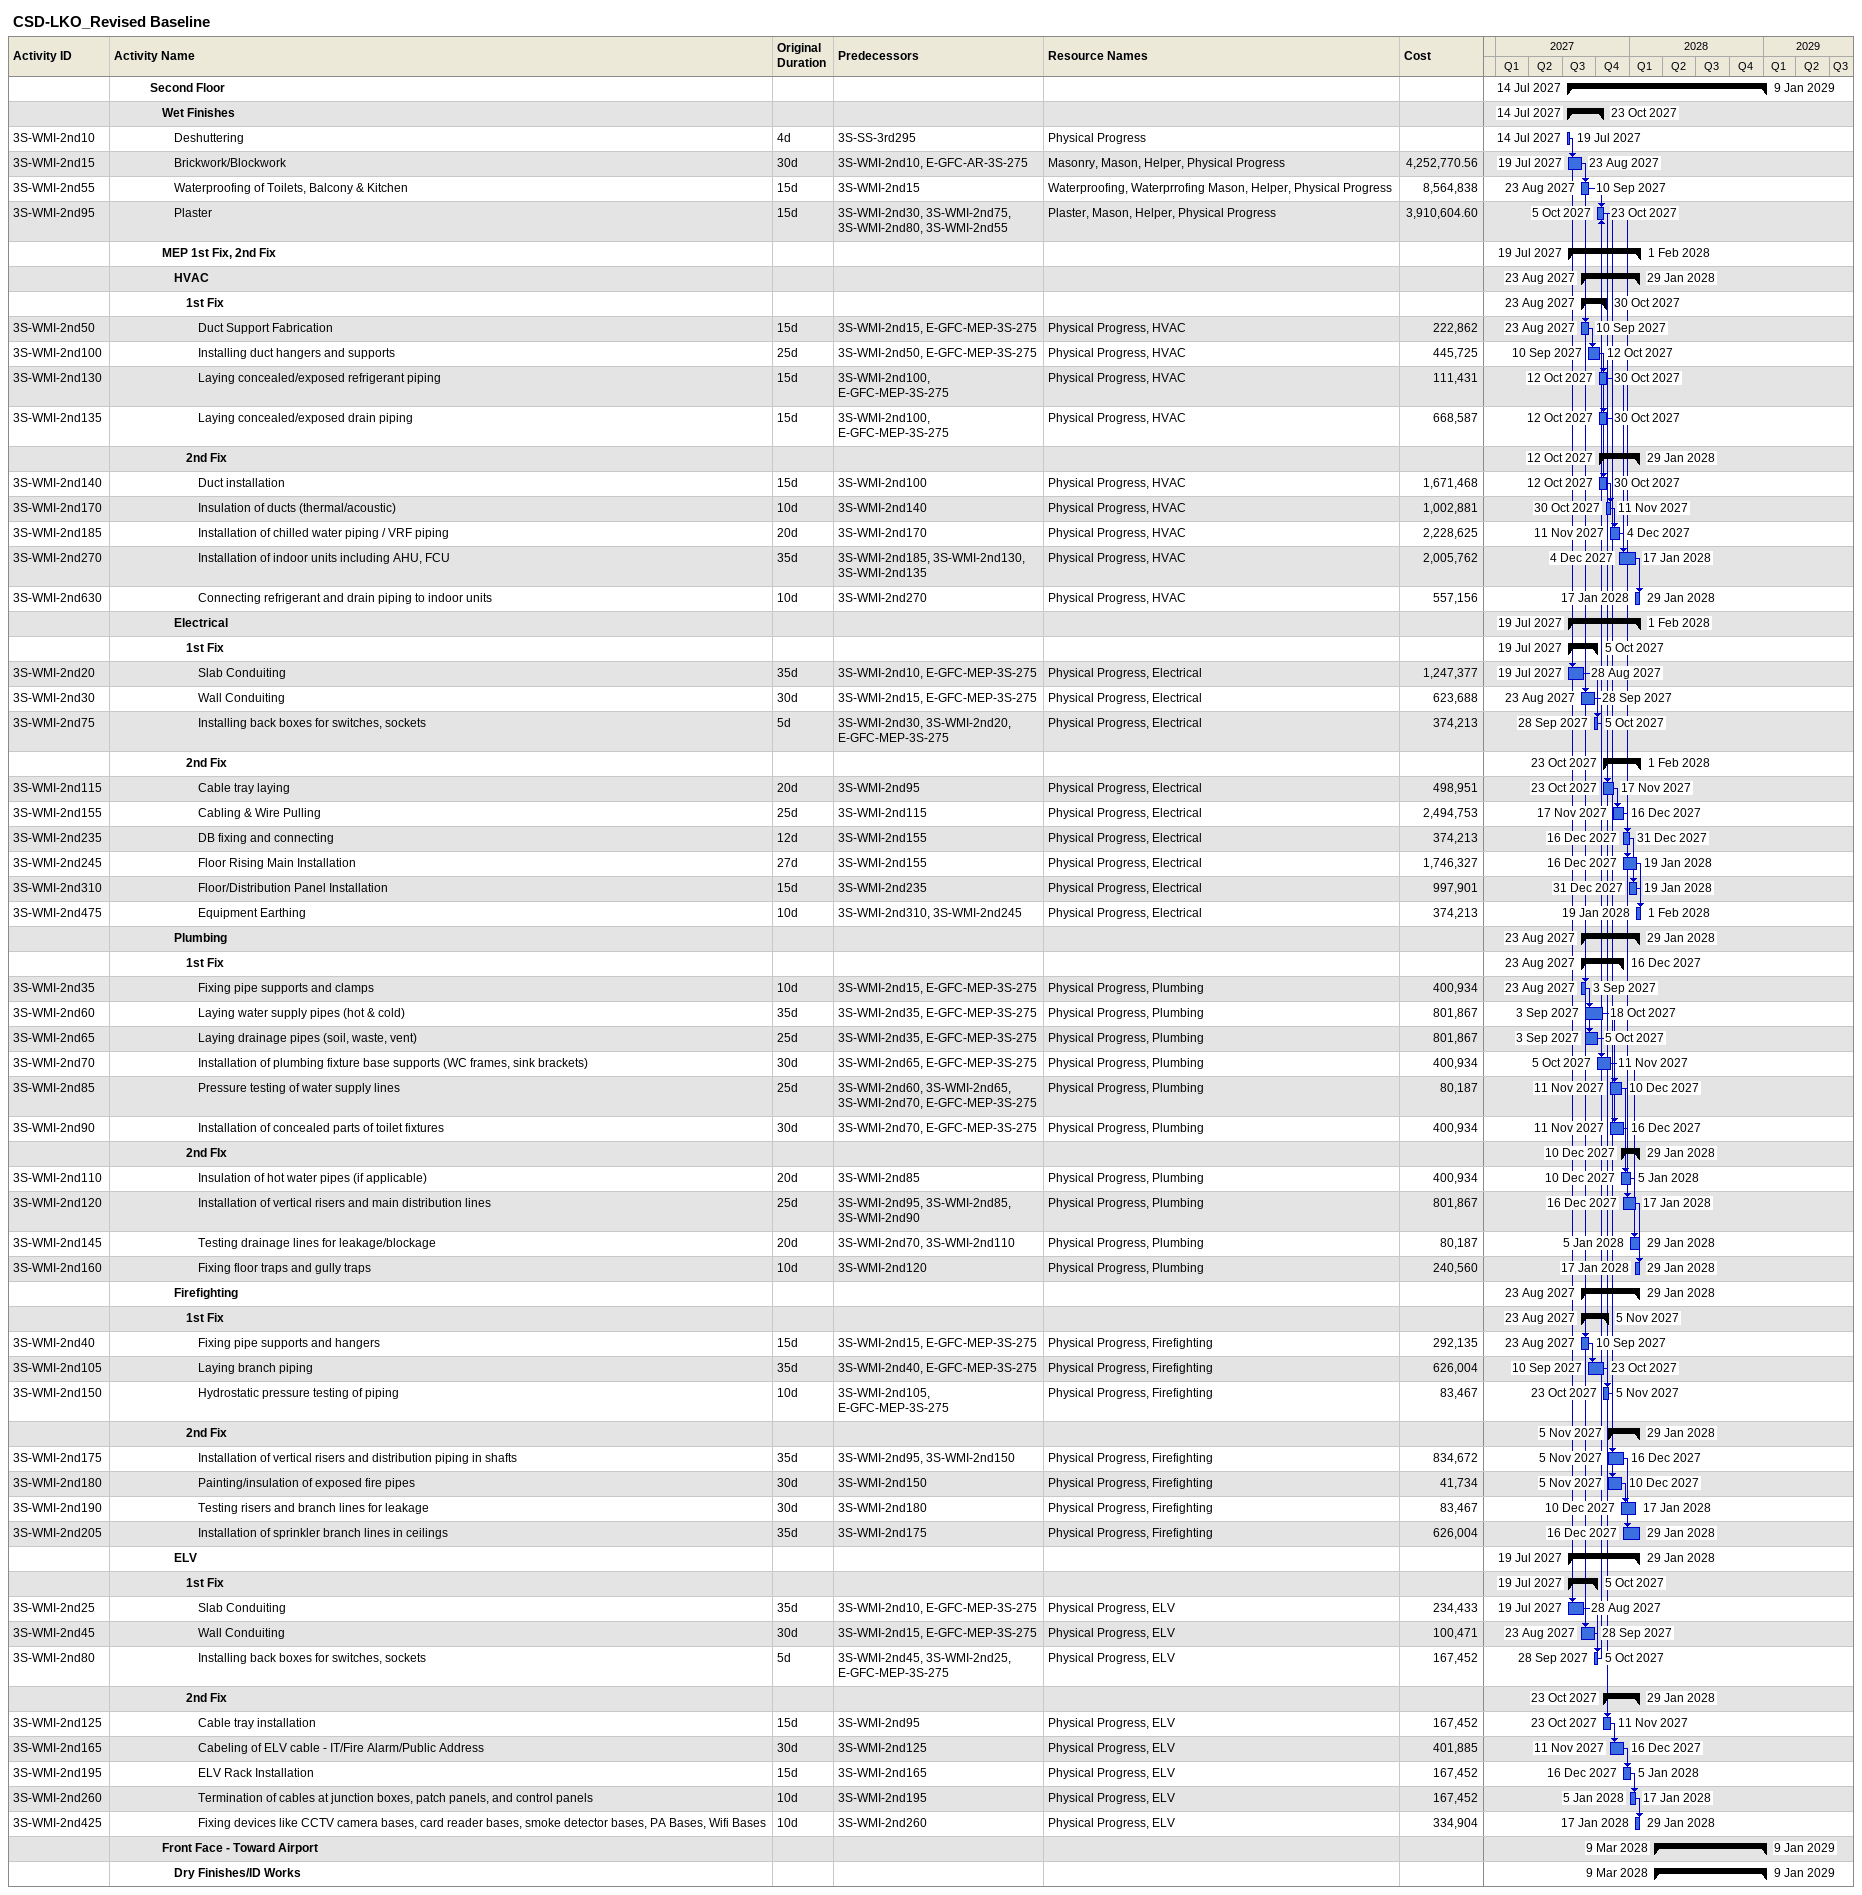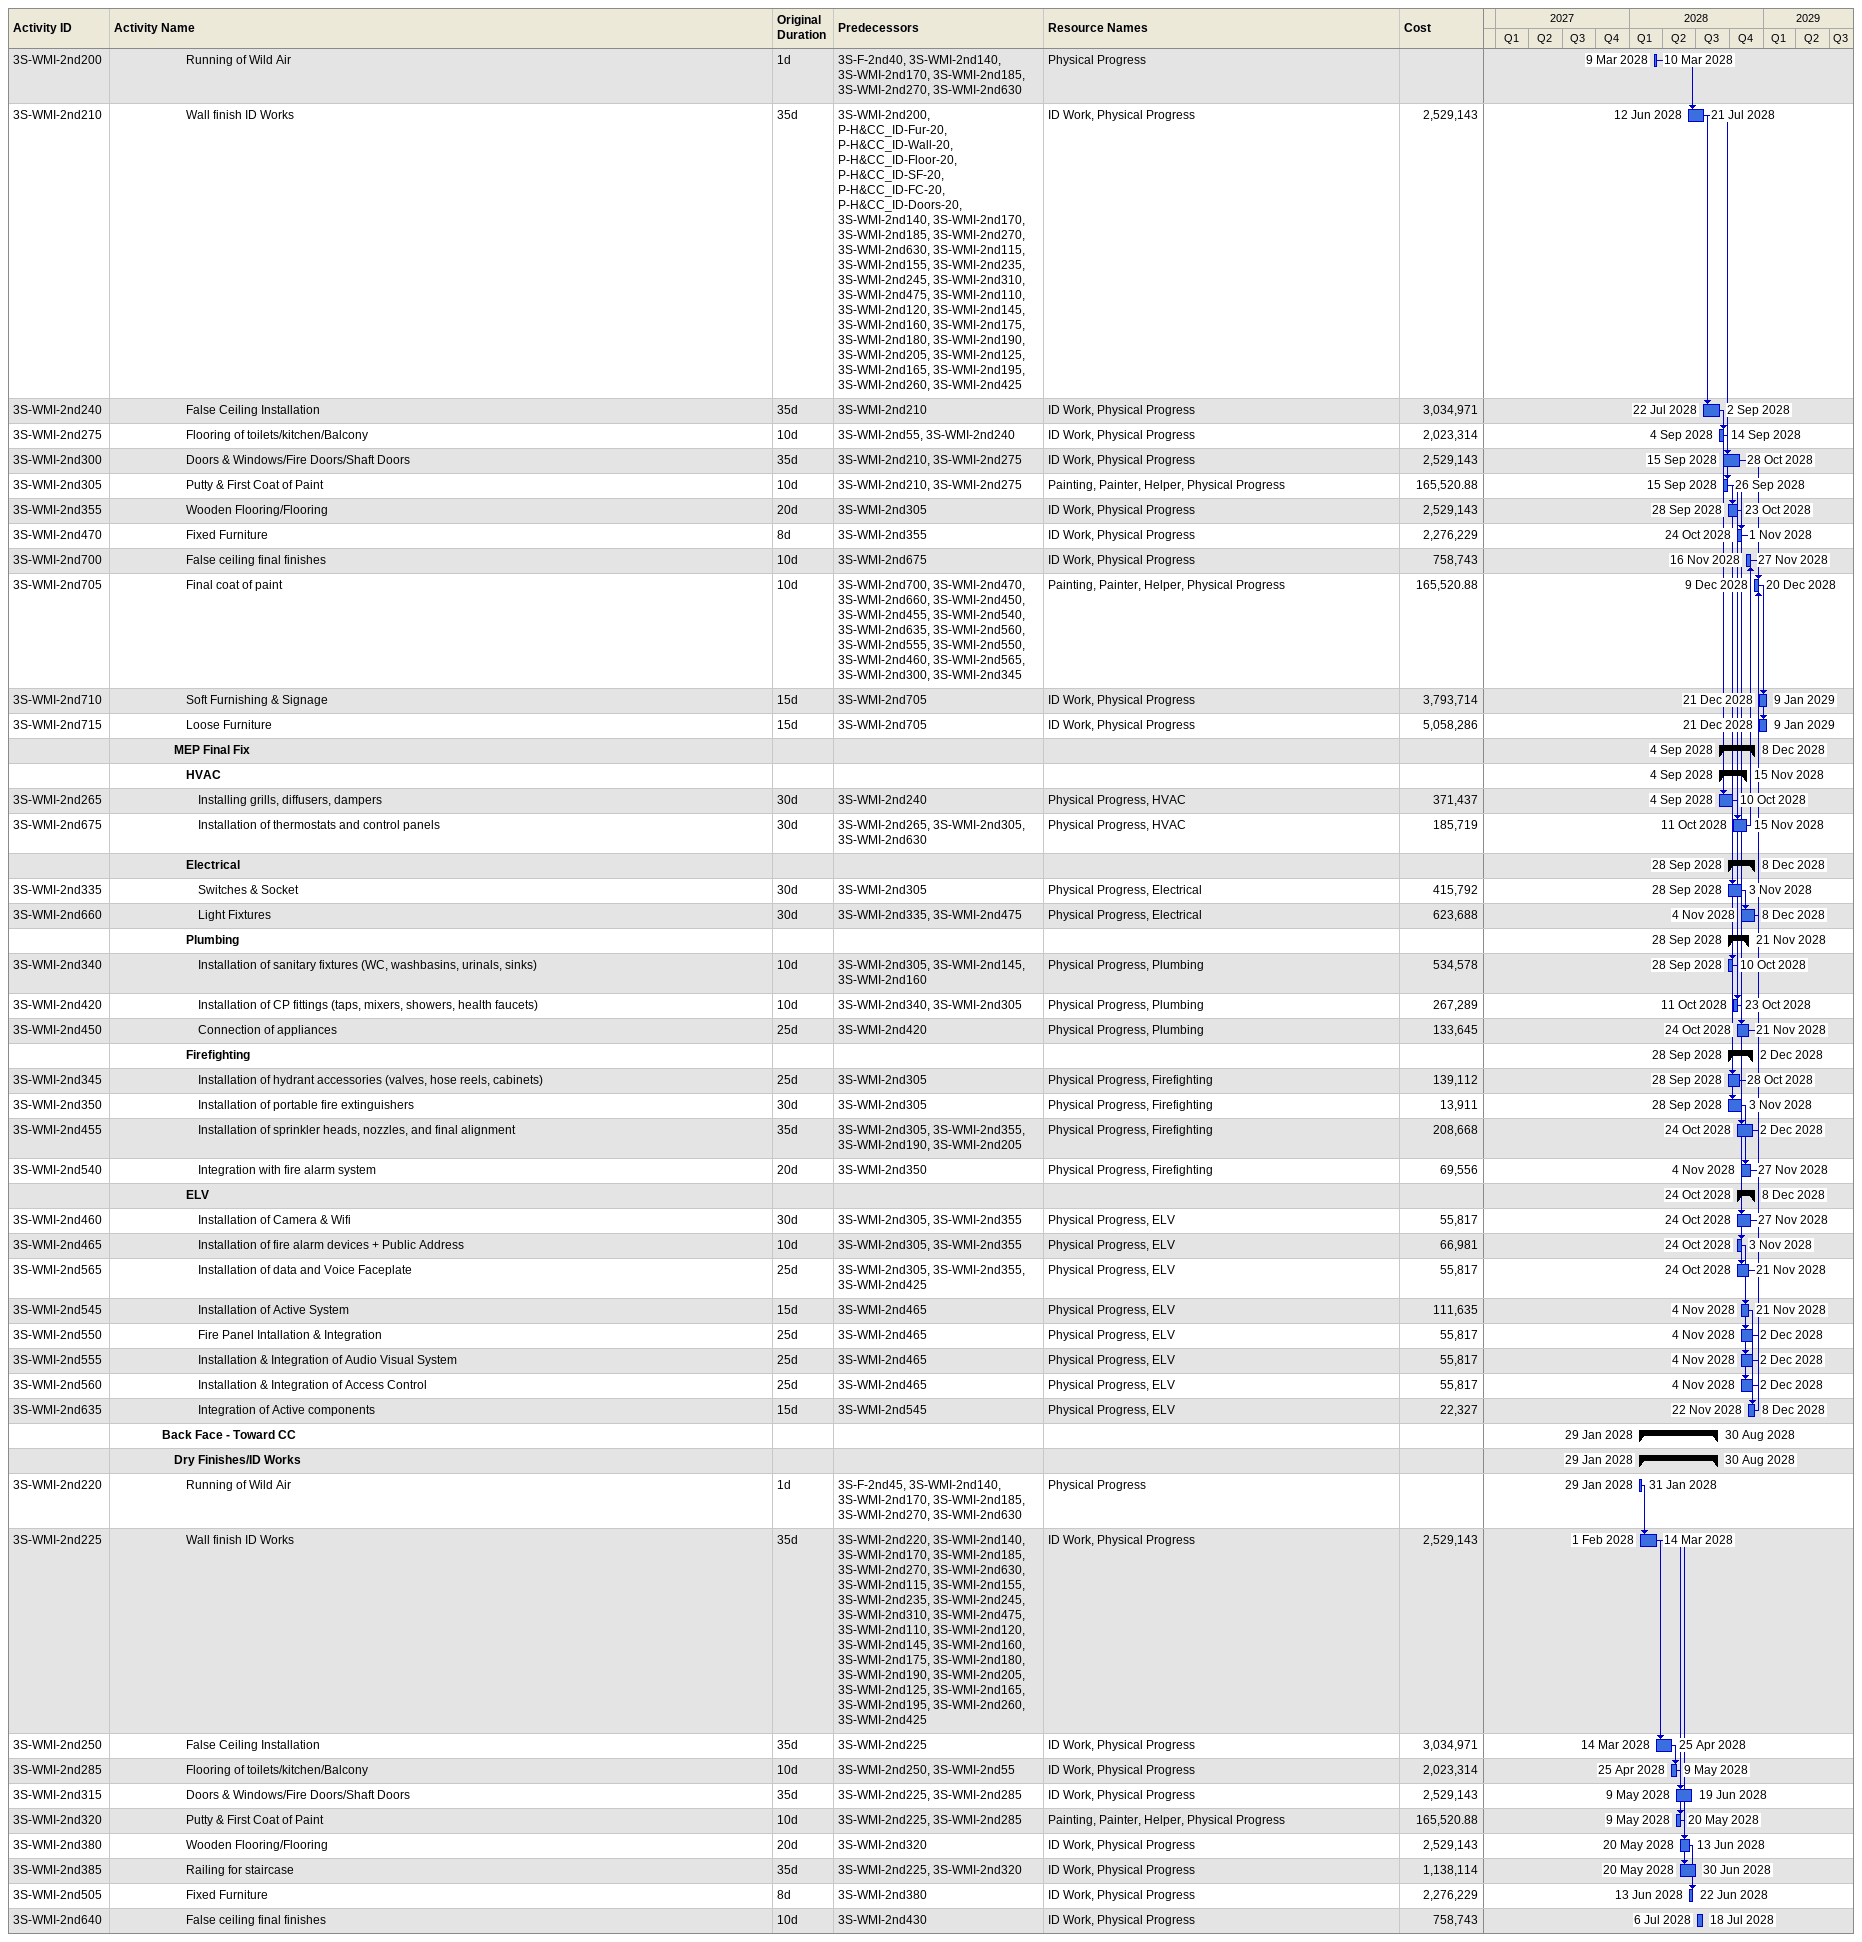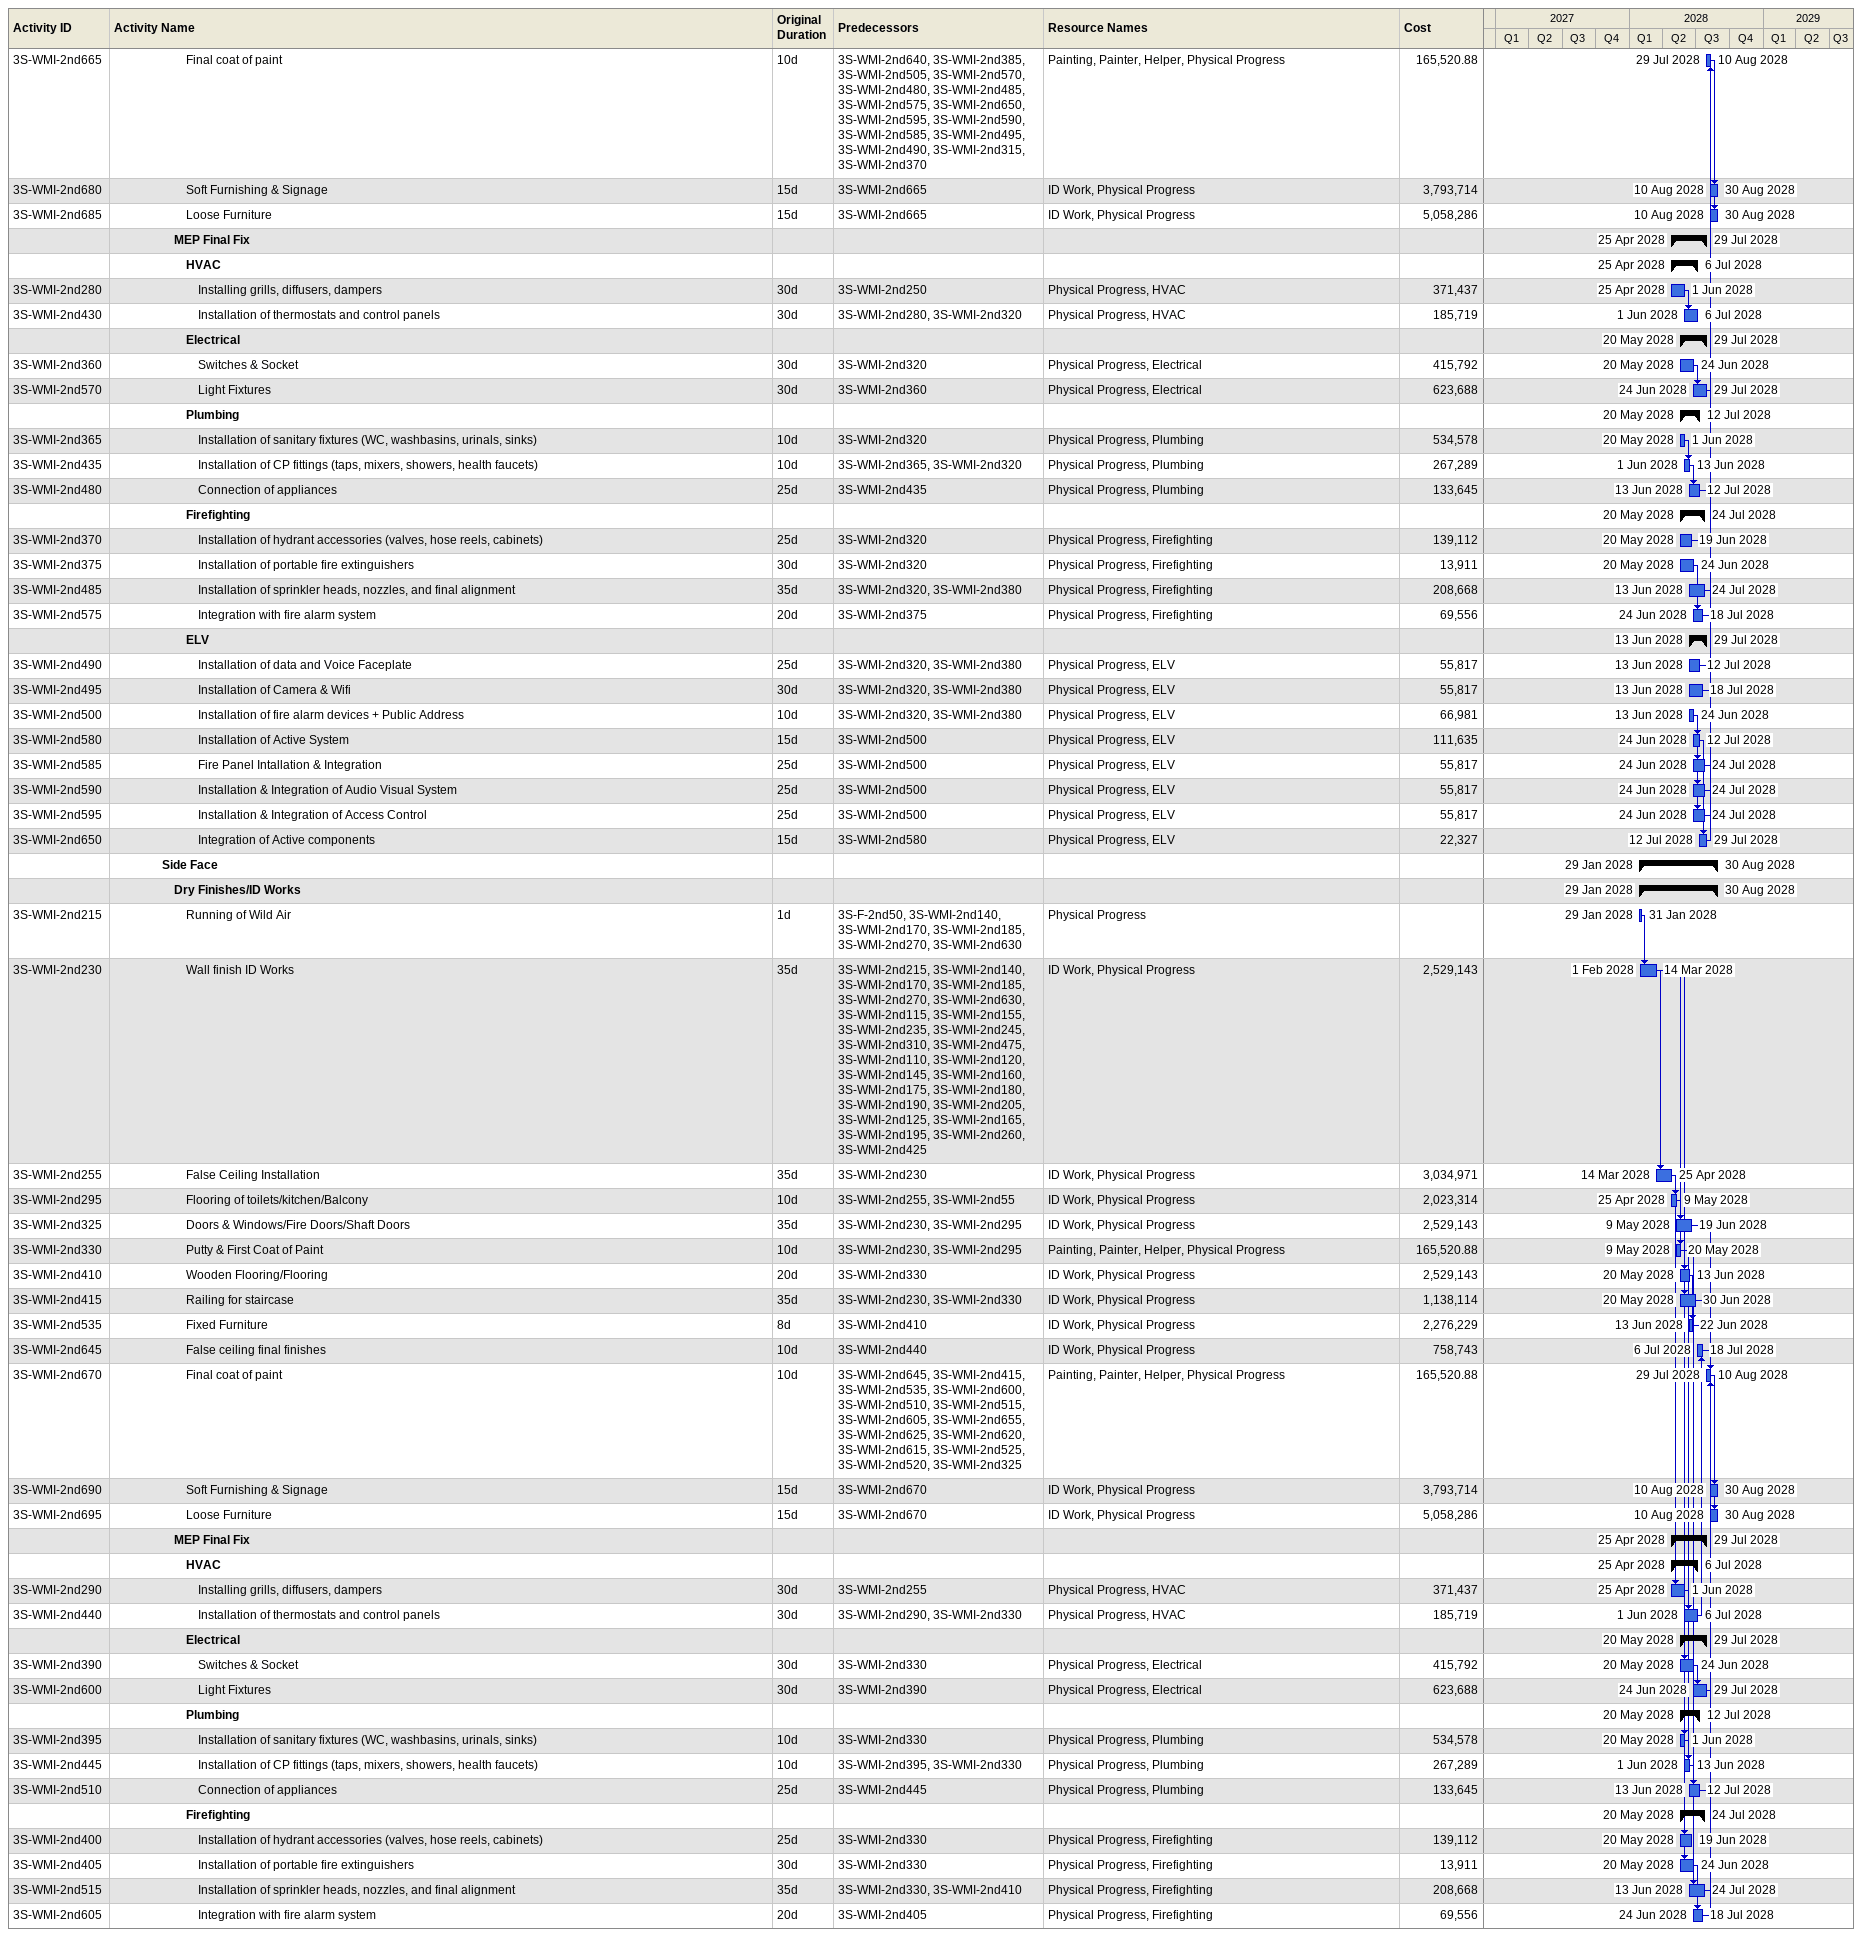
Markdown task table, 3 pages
CSD-LKO_Revised Baseline

| ID | Level | Task | Original duration | Start | Finish | Predecessors | Resources | Cost |
|---|---|---|---|---|---|---|---|---|
|  | 4 | **Second Floor** |  | 2027-07-14 | 2029-01-09 |  |  |  |
|  | 5 | **Wet Finishes** |  | 2027-07-14 | 2027-10-23 |  |  |  |
| 3S-WMI-2nd10 | 6 | Deshuttering | 4d | 2027-07-14 | 2027-07-19 | 3S-SS-3rd295 | Physical Progress |  |
| 3S-WMI-2nd15 | 6 | Brickwork/Blockwork | 30d | 2027-07-19 | 2027-08-23 | 3S-WMI-2nd10, E-GFC-AR-3S-275 | Masonry, Mason, Helper, Physical Progress | 4252770.56 |
| 3S-WMI-2nd55 | 6 | Waterproofing of Toilets, Balcony & Kitchen | 15d | 2027-08-23 | 2027-09-10 | 3S-WMI-2nd15 | Waterproofing, Waterprrofing Mason, Helper, Physical Progress | 8564838 |
| 3S-WMI-2nd95 | 6 | Plaster | 15d | 2027-10-05 | 2027-10-23 | 3S-WMI-2nd30, 3S-WMI-2nd75, 3S-WMI-2nd80, 3S-WMI-2nd55 | Plaster, Mason, Helper, Physical Progress | 3910604.60 |
|  | 5 | **MEP 1st Fix, 2nd Fix** |  | 2027-07-19 | 2028-02-01 |  |  |  |
|  | 6 | **HVAC** |  | 2027-08-23 | 2028-01-29 |  |  |  |
|  | 7 | **1st Fix** |  | 2027-08-23 | 2027-10-30 |  |  |  |
| 3S-WMI-2nd50 | 8 | Duct Support Fabrication | 15d | 2027-08-23 | 2027-09-10 | 3S-WMI-2nd15, E-GFC-MEP-3S-275 | Physical Progress, HVAC | 222862 |
| 3S-WMI-2nd100 | 8 | Installing duct hangers and supports | 25d | 2027-09-10 | 2027-10-12 | 3S-WMI-2nd50, E-GFC-MEP-3S-275 | Physical Progress, HVAC | 445725 |
| 3S-WMI-2nd130 | 8 | Laying concealed/exposed refrigerant piping | 15d | 2027-10-12 | 2027-10-30 | 3S-WMI-2nd100, E-GFC-MEP-3S-275 | Physical Progress, HVAC | 111431 |
| 3S-WMI-2nd135 | 8 | Laying concealed/exposed drain piping | 15d | 2027-10-12 | 2027-10-30 | 3S-WMI-2nd100, E-GFC-MEP-3S-275 | Physical Progress, HVAC | 668587 |
|  | 7 | **2nd Fix** |  | 2027-10-12 | 2028-01-29 |  |  |  |
| 3S-WMI-2nd140 | 8 | Duct installation | 15d | 2027-10-12 | 2027-10-30 | 3S-WMI-2nd100 | Physical Progress, HVAC | 1671468 |
| 3S-WMI-2nd170 | 8 | Insulation of ducts (thermal/acoustic) | 10d | 2027-10-30 | 2027-11-11 | 3S-WMI-2nd140 | Physical Progress, HVAC | 1002881 |
| 3S-WMI-2nd185 | 8 | Installation of chilled water piping / VRF piping | 20d | 2027-11-11 | 2027-12-04 | 3S-WMI-2nd170 | Physical Progress, HVAC | 2228625 |
| 3S-WMI-2nd270 | 8 | Installation of indoor units including AHU, FCU | 35d | 2027-12-04 | 2028-01-17 | 3S-WMI-2nd185, 3S-WMI-2nd130, 3S-WMI-2nd135 | Physical Progress, HVAC | 2005762 |
| 3S-WMI-2nd630 | 8 | Connecting refrigerant and drain piping to indoor units | 10d | 2028-01-17 | 2028-01-29 | 3S-WMI-2nd270 | Physical Progress, HVAC | 557156 |
|  | 6 | **Electrical** |  | 2027-07-19 | 2028-02-01 |  |  |  |
|  | 7 | **1st Fix** |  | 2027-07-19 | 2027-10-05 |  |  |  |
| 3S-WMI-2nd20 | 8 | Slab Conduiting | 35d | 2027-07-19 | 2027-08-28 | 3S-WMI-2nd10, E-GFC-MEP-3S-275 | Physical Progress, Electrical | 1247377 |
| 3S-WMI-2nd30 | 8 | Wall Conduiting | 30d | 2027-08-23 | 2027-09-28 | 3S-WMI-2nd15, E-GFC-MEP-3S-275 | Physical Progress, Electrical | 623688 |
| 3S-WMI-2nd75 | 8 | Installing back boxes for switches, sockets | 5d | 2027-09-28 | 2027-10-05 | 3S-WMI-2nd30, 3S-WMI-2nd20, E-GFC-MEP-3S-275 | Physical Progress, Electrical | 374213 |
|  | 7 | **2nd Fix** |  | 2027-10-23 | 2028-02-01 |  |  |  |
| 3S-WMI-2nd115 | 8 | Cable tray laying | 20d | 2027-10-23 | 2027-11-17 | 3S-WMI-2nd95 | Physical Progress, Electrical | 498951 |
| 3S-WMI-2nd155 | 8 | Cabling & Wire Pulling | 25d | 2027-11-17 | 2027-12-16 | 3S-WMI-2nd115 | Physical Progress, Electrical | 2494753 |
| 3S-WMI-2nd235 | 8 | DB fixing and connecting | 12d | 2027-12-16 | 2027-12-31 | 3S-WMI-2nd155 | Physical Progress, Electrical | 374213 |
| 3S-WMI-2nd245 | 8 | Floor Rising Main Installation | 27d | 2027-12-16 | 2028-01-19 | 3S-WMI-2nd155 | Physical Progress, Electrical | 1746327 |
| 3S-WMI-2nd310 | 8 | Floor/Distribution Panel Installation | 15d | 2027-12-31 | 2028-01-19 | 3S-WMI-2nd235 | Physical Progress, Electrical | 997901 |
| 3S-WMI-2nd475 | 8 | Equipment Earthing | 10d | 2028-01-19 | 2028-02-01 | 3S-WMI-2nd310, 3S-WMI-2nd245 | Physical Progress, Electrical | 374213 |
|  | 6 | **Plumbing** |  | 2027-08-23 | 2028-01-29 |  |  |  |
|  | 7 | **1st Fix** |  | 2027-08-23 | 2027-12-16 |  |  |  |
| 3S-WMI-2nd35 | 8 | Fixing pipe supports and clamps | 10d | 2027-08-23 | 2027-09-03 | 3S-WMI-2nd15, E-GFC-MEP-3S-275 | Physical Progress, Plumbing | 400934 |
| 3S-WMI-2nd60 | 8 | Laying water supply pipes (hot & cold) | 35d | 2027-09-03 | 2027-10-18 | 3S-WMI-2nd35, E-GFC-MEP-3S-275 | Physical Progress, Plumbing | 801867 |
| 3S-WMI-2nd65 | 8 | Laying drainage pipes (soil, waste, vent) | 25d | 2027-09-03 | 2027-10-05 | 3S-WMI-2nd35, E-GFC-MEP-3S-275 | Physical Progress, Plumbing | 801867 |
| 3S-WMI-2nd70 | 8 | Installation of plumbing fixture base supports (WC frames, sink brackets) | 30d | 2027-10-05 | 2027-11-11 | 3S-WMI-2nd65, E-GFC-MEP-3S-275 | Physical Progress, Plumbing | 400934 |
| 3S-WMI-2nd85 | 8 | Pressure testing of water supply lines | 25d | 2027-11-11 | 2027-12-10 | 3S-WMI-2nd60, 3S-WMI-2nd65, 3S-WMI-2nd70, E-GFC-MEP-3S-275 | Physical Progress, Plumbing | 80187 |
| 3S-WMI-2nd90 | 8 | Installation of concealed parts of toilet fixtures | 30d | 2027-11-11 | 2027-12-16 | 3S-WMI-2nd70, E-GFC-MEP-3S-275 | Physical Progress, Plumbing | 400934 |
|  | 7 | **2nd FIx** |  | 2027-12-10 | 2028-01-29 |  |  |  |
| 3S-WMI-2nd110 | 8 | Insulation of hot water pipes (if applicable) | 20d | 2027-12-10 | 2028-01-05 | 3S-WMI-2nd85 | Physical Progress, Plumbing | 400934 |
| 3S-WMI-2nd120 | 8 | Installation of vertical risers and main distribution lines | 25d | 2027-12-16 | 2028-01-17 | 3S-WMI-2nd95, 3S-WMI-2nd85, 3S-WMI-2nd90 | Physical Progress, Plumbing | 801867 |
| 3S-WMI-2nd145 | 8 | Testing drainage lines for leakage/blockage | 20d | 2028-01-05 | 2028-01-29 | 3S-WMI-2nd70, 3S-WMI-2nd110 | Physical Progress, Plumbing | 80187 |
| 3S-WMI-2nd160 | 8 | Fixing floor traps and gully traps | 10d | 2028-01-17 | 2028-01-29 | 3S-WMI-2nd120 | Physical Progress, Plumbing | 240560 |
|  | 6 | **Firefighting** |  | 2027-08-23 | 2028-01-29 |  |  |  |
|  | 7 | **1st Fix** |  | 2027-08-23 | 2027-11-05 |  |  |  |
| 3S-WMI-2nd40 | 8 | Fixing pipe supports and hangers | 15d | 2027-08-23 | 2027-09-10 | 3S-WMI-2nd15, E-GFC-MEP-3S-275 | Physical Progress, Firefighting | 292135 |
| 3S-WMI-2nd105 | 8 | Laying branch piping | 35d | 2027-09-10 | 2027-10-23 | 3S-WMI-2nd40, E-GFC-MEP-3S-275 | Physical Progress, Firefighting | 626004 |
| 3S-WMI-2nd150 | 8 | Hydrostatic pressure testing of piping | 10d | 2027-10-23 | 2027-11-05 | 3S-WMI-2nd105, E-GFC-MEP-3S-275 | Physical Progress, Firefighting | 83467 |
|  | 7 | **2nd Fix** |  | 2027-11-05 | 2028-01-29 |  |  |  |
| 3S-WMI-2nd175 | 8 | Installation of vertical risers and distribution piping in shafts | 35d | 2027-11-05 | 2027-12-16 | 3S-WMI-2nd95, 3S-WMI-2nd150 | Physical Progress, Firefighting | 834672 |
| 3S-WMI-2nd180 | 8 | Painting/insulation of exposed fire pipes | 30d | 2027-11-05 | 2027-12-10 | 3S-WMI-2nd150 | Physical Progress, Firefighting | 41734 |
| 3S-WMI-2nd190 | 8 | Testing risers and branch lines for leakage | 30d | 2027-12-10 | 2028-01-17 | 3S-WMI-2nd180 | Physical Progress, Firefighting | 83467 |
| 3S-WMI-2nd205 | 8 | Installation of sprinkler branch lines in ceilings | 35d | 2027-12-16 | 2028-01-29 | 3S-WMI-2nd175 | Physical Progress, Firefighting | 626004 |
|  | 6 | **ELV** |  | 2027-07-19 | 2028-01-29 |  |  |  |
|  | 7 | **1st Fix** |  | 2027-07-19 | 2027-10-05 |  |  |  |
| 3S-WMI-2nd25 | 8 | Slab Conduiting | 35d | 2027-07-19 | 2027-08-28 | 3S-WMI-2nd10, E-GFC-MEP-3S-275 | Physical Progress, ELV | 234433 |
| 3S-WMI-2nd45 | 8 | Wall Conduiting | 30d | 2027-08-23 | 2027-09-28 | 3S-WMI-2nd15, E-GFC-MEP-3S-275 | Physical Progress, ELV | 100471 |
| 3S-WMI-2nd80 | 8 | Installing back boxes for switches, sockets | 5d | 2027-09-28 | 2027-10-05 | 3S-WMI-2nd45, 3S-WMI-2nd25, E-GFC-MEP-3S-275 | Physical Progress, ELV | 167452 |
|  | 7 | **2nd Fix** |  | 2027-10-23 | 2028-01-29 |  |  |  |
| 3S-WMI-2nd125 | 8 | Cable tray installation | 15d | 2027-10-23 | 2027-11-11 | 3S-WMI-2nd95 | Physical Progress, ELV | 167452 |
| 3S-WMI-2nd165 | 8 | Cabeling of ELV cable - IT/Fire Alarm/Public Address | 30d | 2027-11-11 | 2027-12-16 | 3S-WMI-2nd125 | Physical Progress, ELV | 401885 |
| 3S-WMI-2nd195 | 8 | ELV Rack Installation | 15d | 2027-12-16 | 2028-01-05 | 3S-WMI-2nd165 | Physical Progress, ELV | 167452 |
| 3S-WMI-2nd260 | 8 | Termination of cables at junction boxes, patch panels, and control panels | 10d | 2028-01-05 | 2028-01-17 | 3S-WMI-2nd195 | Physical Progress, ELV | 167452 |
| 3S-WMI-2nd425 | 8 | Fixing devices like CCTV camera bases, card reader bases, smoke detector bases, PA Bases, Wifi Bases | 10d | 2028-01-17 | 2028-01-29 | 3S-WMI-2nd260 | Physical Progress, ELV | 334904 |
|  | 5 | **Front Face - Toward Airport** |  | 2028-03-09 | 2029-01-09 |  |  |  |
|  | 6 | **Dry Finishes/ID Works** |  | 2028-03-09 | 2029-01-09 |  |  |  |
| 3S-WMI-2nd200 | 7 | Running of Wild Air | 1d | 2028-03-09 | 2028-03-10 | 3S-F-2nd40, 3S-WMI-2nd140, 3S-WMI-2nd170, 3S-WMI-2nd185, 3S-WMI-2nd270, 3S-WMI-2nd630 | Physical Progress |  |
| 3S-WMI-2nd210 | 7 | Wall finish ID Works | 35d | 2028-06-12 | 2028-07-21 | 3S-WMI-2nd200, P-H&CC_ID-Fur-20, P-H&CC_ID-Wall-20, P-H&CC_ID-Floor-20, P-H&CC_ID-SF-20, P-H&CC_ID-FC-20, P-H&CC_ID-Doors-20, 3S-WMI-2nd140, 3S-WMI-2nd170, 3S-WMI-2nd185, 3S-WMI-2nd270, 3S-WMI-2nd630, 3S-WMI-2nd115, 3S-WMI-2nd155, 3S-WMI-2nd235, 3S-WMI-2nd245, 3S-WMI-2nd310, 3S-WMI-2nd475, 3S-WMI-2nd110, 3S-WMI-2nd120, 3S-WMI-2nd145, 3S-WMI-2nd160, 3S-WMI-2nd175, 3S-WMI-2nd180, 3S-WMI-2nd190, 3S-WMI-2nd205, 3S-WMI-2nd125, 3S-WMI-2nd165, 3S-WMI-2nd195, 3S-WMI-2nd260, 3S-WMI-2nd425 | ID Work, Physical Progress | 2529143 |
| 3S-WMI-2nd240 | 7 | False Ceiling Installation | 35d | 2028-07-22 | 2028-09-02 | 3S-WMI-2nd210 | ID Work, Physical Progress | 3034971 |
| 3S-WMI-2nd275 | 7 | Flooring of toilets/kitchen/Balcony | 10d | 2028-09-04 | 2028-09-14 | 3S-WMI-2nd55, 3S-WMI-2nd240 | ID Work, Physical Progress | 2023314 |
| 3S-WMI-2nd300 | 7 | Doors & Windows/Fire Doors/Shaft Doors | 35d | 2028-09-15 | 2028-10-28 | 3S-WMI-2nd210, 3S-WMI-2nd275 | ID Work, Physical Progress | 2529143 |
| 3S-WMI-2nd305 | 7 | Putty & First Coat of Paint | 10d | 2028-09-15 | 2028-09-26 | 3S-WMI-2nd210, 3S-WMI-2nd275 | Painting, Painter, Helper, Physical Progress | 165520.88 |
| 3S-WMI-2nd355 | 7 | Wooden Flooring/Flooring | 20d | 2028-09-28 | 2028-10-23 | 3S-WMI-2nd305 | ID Work, Physical Progress | 2529143 |
| 3S-WMI-2nd470 | 7 | Fixed Furniture | 8d | 2028-10-24 | 2028-11-01 | 3S-WMI-2nd355 | ID Work, Physical Progress | 2276229 |
| 3S-WMI-2nd700 | 7 | False ceiling final finishes | 10d | 2028-11-16 | 2028-11-27 | 3S-WMI-2nd675 | ID Work, Physical Progress | 758743 |
| 3S-WMI-2nd705 | 7 | Final coat of paint | 10d | 2028-12-09 | 2028-12-20 | 3S-WMI-2nd700, 3S-WMI-2nd470, 3S-WMI-2nd660, 3S-WMI-2nd450, 3S-WMI-2nd455, 3S-WMI-2nd540, 3S-WMI-2nd635, 3S-WMI-2nd560, 3S-WMI-2nd555, 3S-WMI-2nd550, 3S-WMI-2nd460, 3S-WMI-2nd565, 3S-WMI-2nd300, 3S-WMI-2nd345 | Painting, Painter, Helper, Physical Progress | 165520.88 |
| 3S-WMI-2nd710 | 7 | Soft Furnishing & Signage | 15d | 2028-12-21 | 2029-01-09 | 3S-WMI-2nd705 | ID Work, Physical Progress | 3793714 |
| 3S-WMI-2nd715 | 7 | Loose Furniture | 15d | 2028-12-21 | 2029-01-09 | 3S-WMI-2nd705 | ID Work, Physical Progress | 5058286 |
|  | 6 | **MEP Final Fix** |  | 2028-09-04 | 2028-12-08 |  |  |  |
|  | 7 | **HVAC** |  | 2028-09-04 | 2028-11-15 |  |  |  |
| 3S-WMI-2nd265 | 8 | Installing grills, diffusers, dampers | 30d | 2028-09-04 | 2028-10-10 | 3S-WMI-2nd240 | Physical Progress, HVAC | 371437 |
| 3S-WMI-2nd675 | 8 | Installation of thermostats and control panels | 30d | 2028-10-11 | 2028-11-15 | 3S-WMI-2nd265, 3S-WMI-2nd305, 3S-WMI-2nd630 | Physical Progress, HVAC | 185719 |
|  | 7 | **Electrical** |  | 2028-09-28 | 2028-12-08 |  |  |  |
| 3S-WMI-2nd335 | 8 | Switches & Socket | 30d | 2028-09-28 | 2028-11-03 | 3S-WMI-2nd305 | Physical Progress, Electrical | 415792 |
| 3S-WMI-2nd660 | 8 | Light Fixtures | 30d | 2028-11-04 | 2028-12-08 | 3S-WMI-2nd335, 3S-WMI-2nd475 | Physical Progress, Electrical | 623688 |
|  | 7 | **Plumbing** |  | 2028-09-28 | 2028-11-21 |  |  |  |
| 3S-WMI-2nd340 | 8 | Installation of sanitary fixtures (WC, washbasins, urinals, sinks) | 10d | 2028-09-28 | 2028-10-10 | 3S-WMI-2nd305, 3S-WMI-2nd145, 3S-WMI-2nd160 | Physical Progress, Plumbing | 534578 |
| 3S-WMI-2nd420 | 8 | Installation of CP fittings (taps, mixers, showers, health faucets) | 10d | 2028-10-11 | 2028-10-23 | 3S-WMI-2nd340, 3S-WMI-2nd305 | Physical Progress, Plumbing | 267289 |
| 3S-WMI-2nd450 | 8 | Connection of appliances | 25d | 2028-10-24 | 2028-11-21 | 3S-WMI-2nd420 | Physical Progress, Plumbing | 133645 |
|  | 7 | **Firefighting** |  | 2028-09-28 | 2028-12-02 |  |  |  |
| 3S-WMI-2nd345 | 8 | Installation of hydrant accessories (valves, hose reels, cabinets) | 25d | 2028-09-28 | 2028-10-28 | 3S-WMI-2nd305 | Physical Progress, Firefighting | 139112 |
| 3S-WMI-2nd350 | 8 | Installation of portable fire extinguishers | 30d | 2028-09-28 | 2028-11-03 | 3S-WMI-2nd305 | Physical Progress, Firefighting | 13911 |
| 3S-WMI-2nd455 | 8 | Installation of sprinkler heads, nozzles, and final alignment | 35d | 2028-10-24 | 2028-12-02 | 3S-WMI-2nd305, 3S-WMI-2nd355, 3S-WMI-2nd190, 3S-WMI-2nd205 | Physical Progress, Firefighting | 208668 |
| 3S-WMI-2nd540 | 8 | Integration with fire alarm system | 20d | 2028-11-04 | 2028-11-27 | 3S-WMI-2nd350 | Physical Progress, Firefighting | 69556 |
|  | 7 | **ELV** |  | 2028-10-24 | 2028-12-08 |  |  |  |
| 3S-WMI-2nd460 | 8 | Installation of Camera & Wifi | 30d | 2028-10-24 | 2028-11-27 | 3S-WMI-2nd305, 3S-WMI-2nd355 | Physical Progress, ELV | 55817 |
| 3S-WMI-2nd465 | 8 | Installation of fire alarm devices + Public Address | 10d | 2028-10-24 | 2028-11-03 | 3S-WMI-2nd305, 3S-WMI-2nd355 | Physical Progress, ELV | 66981 |
| 3S-WMI-2nd565 | 8 | Installation of data and Voice Faceplate | 25d | 2028-10-24 | 2028-11-21 | 3S-WMI-2nd305, 3S-WMI-2nd355, 3S-WMI-2nd425 | Physical Progress, ELV | 55817 |
| 3S-WMI-2nd545 | 8 | Installation of Active System | 15d | 2028-11-04 | 2028-11-21 | 3S-WMI-2nd465 | Physical Progress, ELV | 111635 |
| 3S-WMI-2nd550 | 8 | Fire Panel Intallation & Integration | 25d | 2028-11-04 | 2028-12-02 | 3S-WMI-2nd465 | Physical Progress, ELV | 55817 |
| 3S-WMI-2nd555 | 8 | Installation & Integration of Audio Visual System | 25d | 2028-11-04 | 2028-12-02 | 3S-WMI-2nd465 | Physical Progress, ELV | 55817 |
| 3S-WMI-2nd560 | 8 | Installation & Integration of Access Control | 25d | 2028-11-04 | 2028-12-02 | 3S-WMI-2nd465 | Physical Progress, ELV | 55817 |
| 3S-WMI-2nd635 | 8 | Integration of Active components | 15d | 2028-11-22 | 2028-12-08 | 3S-WMI-2nd545 | Physical Progress, ELV | 22327 |
|  | 5 | **Back Face - Toward CC** |  | 2028-01-29 | 2028-08-30 |  |  |  |
|  | 6 | **Dry Finishes/ID Works** |  | 2028-01-29 | 2028-08-30 |  |  |  |
| 3S-WMI-2nd220 | 7 | Running of Wild Air | 1d | 2028-01-29 | 2028-01-31 | 3S-F-2nd45, 3S-WMI-2nd140, 3S-WMI-2nd170, 3S-WMI-2nd185, 3S-WMI-2nd270, 3S-WMI-2nd630 | Physical Progress |  |
| 3S-WMI-2nd225 | 7 | Wall finish ID Works | 35d | 2028-02-01 | 2028-03-14 | 3S-WMI-2nd220, 3S-WMI-2nd140, 3S-WMI-2nd170, 3S-WMI-2nd185, 3S-WMI-2nd270, 3S-WMI-2nd630, 3S-WMI-2nd115, 3S-WMI-2nd155, 3S-WMI-2nd235, 3S-WMI-2nd245, 3S-WMI-2nd310, 3S-WMI-2nd475, 3S-WMI-2nd110, 3S-WMI-2nd120, 3S-WMI-2nd145, 3S-WMI-2nd160, 3S-WMI-2nd175, 3S-WMI-2nd180, 3S-WMI-2nd190, 3S-WMI-2nd205, 3S-WMI-2nd125, 3S-WMI-2nd165, 3S-WMI-2nd195, 3S-WMI-2nd260, 3S-WMI-2nd425 | ID Work, Physical Progress | 2529143 |
| 3S-WMI-2nd250 | 7 | False Ceiling Installation | 35d | 2028-03-14 | 2028-04-25 | 3S-WMI-2nd225 | ID Work, Physical Progress | 3034971 |
| 3S-WMI-2nd285 | 7 | Flooring of toilets/kitchen/Balcony | 10d | 2028-04-25 | 2028-05-09 | 3S-WMI-2nd250, 3S-WMI-2nd55 | ID Work, Physical Progress | 2023314 |
| 3S-WMI-2nd315 | 7 | Doors & Windows/Fire Doors/Shaft Doors | 35d | 2028-05-09 | 2028-06-19 | 3S-WMI-2nd225, 3S-WMI-2nd285 | ID Work, Physical Progress | 2529143 |
| 3S-WMI-2nd320 | 7 | Putty & First Coat of Paint | 10d | 2028-05-09 | 2028-05-20 | 3S-WMI-2nd225, 3S-WMI-2nd285 | Painting, Painter, Helper, Physical Progress | 165520.88 |
| 3S-WMI-2nd380 | 7 | Wooden Flooring/Flooring | 20d | 2028-05-20 | 2028-06-13 | 3S-WMI-2nd320 | ID Work, Physical Progress | 2529143 |
| 3S-WMI-2nd385 | 7 | Railing for staircase | 35d | 2028-05-20 | 2028-06-30 | 3S-WMI-2nd225, 3S-WMI-2nd320 | ID Work, Physical Progress | 1138114 |
| 3S-WMI-2nd505 | 7 | Fixed Furniture | 8d | 2028-06-13 | 2028-06-22 | 3S-WMI-2nd380 | ID Work, Physical Progress | 2276229 |
| 3S-WMI-2nd640 | 7 | False ceiling final finishes | 10d | 2028-07-06 | 2028-07-18 | 3S-WMI-2nd430 | ID Work, Physical Progress | 758743 |
| 3S-WMI-2nd665 | 7 | Final coat of paint | 10d | 2028-07-29 | 2028-08-10 | 3S-WMI-2nd640, 3S-WMI-2nd385, 3S-WMI-2nd505, 3S-WMI-2nd570, 3S-WMI-2nd480, 3S-WMI-2nd485, 3S-WMI-2nd575, 3S-WMI-2nd650, 3S-WMI-2nd595, 3S-WMI-2nd590, 3S-WMI-2nd585, 3S-WMI-2nd495, 3S-WMI-2nd490, 3S-WMI-2nd315, 3S-WMI-2nd370 | Painting, Painter, Helper, Physical Progress | 165520.88 |
| 3S-WMI-2nd680 | 7 | Soft Furnishing & Signage | 15d | 2028-08-10 | 2028-08-30 | 3S-WMI-2nd665 | ID Work, Physical Progress | 3793714 |
| 3S-WMI-2nd685 | 7 | Loose Furniture | 15d | 2028-08-10 | 2028-08-30 | 3S-WMI-2nd665 | ID Work, Physical Progress | 5058286 |
|  | 6 | **MEP Final Fix** |  | 2028-04-25 | 2028-07-29 |  |  |  |
|  | 7 | **HVAC** |  | 2028-04-25 | 2028-07-06 |  |  |  |
| 3S-WMI-2nd280 | 8 | Installing grills, diffusers, dampers | 30d | 2028-04-25 | 2028-06-01 | 3S-WMI-2nd250 | Physical Progress, HVAC | 371437 |
| 3S-WMI-2nd430 | 8 | Installation of thermostats and control panels | 30d | 2028-06-01 | 2028-07-06 | 3S-WMI-2nd280, 3S-WMI-2nd320 | Physical Progress, HVAC | 185719 |
|  | 7 | **Electrical** |  | 2028-05-20 | 2028-07-29 |  |  |  |
| 3S-WMI-2nd360 | 8 | Switches & Socket | 30d | 2028-05-20 | 2028-06-24 | 3S-WMI-2nd320 | Physical Progress, Electrical | 415792 |
| 3S-WMI-2nd570 | 8 | Light Fixtures | 30d | 2028-06-24 | 2028-07-29 | 3S-WMI-2nd360 | Physical Progress, Electrical | 623688 |
|  | 7 | **Plumbing** |  | 2028-05-20 | 2028-07-12 |  |  |  |
| 3S-WMI-2nd365 | 8 | Installation of sanitary fixtures (WC, washbasins, urinals, sinks) | 10d | 2028-05-20 | 2028-06-01 | 3S-WMI-2nd320 | Physical Progress, Plumbing | 534578 |
| 3S-WMI-2nd435 | 8 | Installation of CP fittings (taps, mixers, showers, health faucets) | 10d | 2028-06-01 | 2028-06-13 | 3S-WMI-2nd365, 3S-WMI-2nd320 | Physical Progress, Plumbing | 267289 |
| 3S-WMI-2nd480 | 8 | Connection of appliances | 25d | 2028-06-13 | 2028-07-12 | 3S-WMI-2nd435 | Physical Progress, Plumbing | 133645 |
|  | 7 | **Firefighting** |  | 2028-05-20 | 2028-07-24 |  |  |  |
| 3S-WMI-2nd370 | 8 | Installation of hydrant accessories (valves, hose reels, cabinets) | 25d | 2028-05-20 | 2028-06-19 | 3S-WMI-2nd320 | Physical Progress, Firefighting | 139112 |
| 3S-WMI-2nd375 | 8 | Installation of portable fire extinguishers | 30d | 2028-05-20 | 2028-06-24 | 3S-WMI-2nd320 | Physical Progress, Firefighting | 13911 |
| 3S-WMI-2nd485 | 8 | Installation of sprinkler heads, nozzles, and final alignment | 35d | 2028-06-13 | 2028-07-24 | 3S-WMI-2nd320, 3S-WMI-2nd380 | Physical Progress, Firefighting | 208668 |
| 3S-WMI-2nd575 | 8 | Integration with fire alarm system | 20d | 2028-06-24 | 2028-07-18 | 3S-WMI-2nd375 | Physical Progress, Firefighting | 69556 |
|  | 7 | **ELV** |  | 2028-06-13 | 2028-07-29 |  |  |  |
| 3S-WMI-2nd490 | 8 | Installation of data and Voice Faceplate | 25d | 2028-06-13 | 2028-07-12 | 3S-WMI-2nd320, 3S-WMI-2nd380 | Physical Progress, ELV | 55817 |
| 3S-WMI-2nd495 | 8 | Installation of Camera & Wifi | 30d | 2028-06-13 | 2028-07-18 | 3S-WMI-2nd320, 3S-WMI-2nd380 | Physical Progress, ELV | 55817 |
| 3S-WMI-2nd500 | 8 | Installation of fire alarm devices + Public Address | 10d | 2028-06-13 | 2028-06-24 | 3S-WMI-2nd320, 3S-WMI-2nd380 | Physical Progress, ELV | 66981 |
| 3S-WMI-2nd580 | 8 | Installation of Active System | 15d | 2028-06-24 | 2028-07-12 | 3S-WMI-2nd500 | Physical Progress, ELV | 111635 |
| 3S-WMI-2nd585 | 8 | Fire Panel Intallation & Integration | 25d | 2028-06-24 | 2028-07-24 | 3S-WMI-2nd500 | Physical Progress, ELV | 55817 |
| 3S-WMI-2nd590 | 8 | Installation & Integration of Audio Visual System | 25d | 2028-06-24 | 2028-07-24 | 3S-WMI-2nd500 | Physical Progress, ELV | 55817 |
| 3S-WMI-2nd595 | 8 | Installation & Integration of Access Control | 25d | 2028-06-24 | 2028-07-24 | 3S-WMI-2nd500 | Physical Progress, ELV | 55817 |
| 3S-WMI-2nd650 | 8 | Integration of Active components | 15d | 2028-07-12 | 2028-07-29 | 3S-WMI-2nd580 | Physical Progress, ELV | 22327 |
|  | 5 | **Side Face** |  | 2028-01-29 | 2028-08-30 |  |  |  |
|  | 6 | **Dry Finishes/ID Works** |  | 2028-01-29 | 2028-08-30 |  |  |  |
| 3S-WMI-2nd215 | 7 | Running of Wild Air | 1d | 2028-01-29 | 2028-01-31 | 3S-F-2nd50, 3S-WMI-2nd140, 3S-WMI-2nd170, 3S-WMI-2nd185, 3S-WMI-2nd270, 3S-WMI-2nd630 | Physical Progress |  |
| 3S-WMI-2nd230 | 7 | Wall finish ID Works | 35d | 2028-02-01 | 2028-03-14 | 3S-WMI-2nd215, 3S-WMI-2nd140, 3S-WMI-2nd170, 3S-WMI-2nd185, 3S-WMI-2nd270, 3S-WMI-2nd630, 3S-WMI-2nd115, 3S-WMI-2nd155, 3S-WMI-2nd235, 3S-WMI-2nd245, 3S-WMI-2nd310, 3S-WMI-2nd475, 3S-WMI-2nd110, 3S-WMI-2nd120, 3S-WMI-2nd145, 3S-WMI-2nd160, 3S-WMI-2nd175, 3S-WMI-2nd180, 3S-WMI-2nd190, 3S-WMI-2nd205, 3S-WMI-2nd125, 3S-WMI-2nd165, 3S-WMI-2nd195, 3S-WMI-2nd260, 3S-WMI-2nd425 | ID Work, Physical Progress | 2529143 |
| 3S-WMI-2nd255 | 7 | False Ceiling Installation | 35d | 2028-03-14 | 2028-04-25 | 3S-WMI-2nd230 | ID Work, Physical Progress | 3034971 |
| 3S-WMI-2nd295 | 7 | Flooring of toilets/kitchen/Balcony | 10d | 2028-04-25 | 2028-05-09 | 3S-WMI-2nd255, 3S-WMI-2nd55 | ID Work, Physical Progress | 2023314 |
| 3S-WMI-2nd325 | 7 | Doors & Windows/Fire Doors/Shaft Doors | 35d | 2028-05-09 | 2028-06-19 | 3S-WMI-2nd230, 3S-WMI-2nd295 | ID Work, Physical Progress | 2529143 |
| 3S-WMI-2nd330 | 7 | Putty & First Coat of Paint | 10d | 2028-05-09 | 2028-05-20 | 3S-WMI-2nd230, 3S-WMI-2nd295 | Painting, Painter, Helper, Physical Progress | 165520.88 |
| 3S-WMI-2nd410 | 7 | Wooden Flooring/Flooring | 20d | 2028-05-20 | 2028-06-13 | 3S-WMI-2nd330 | ID Work, Physical Progress | 2529143 |
| 3S-WMI-2nd415 | 7 | Railing for staircase | 35d | 2028-05-20 | 2028-06-30 | 3S-WMI-2nd230, 3S-WMI-2nd330 | ID Work, Physical Progress | 1138114 |
| 3S-WMI-2nd535 | 7 | Fixed Furniture | 8d | 2028-06-13 | 2028-06-22 | 3S-WMI-2nd410 | ID Work, Physical Progress | 2276229 |
| 3S-WMI-2nd645 | 7 | False ceiling final finishes | 10d | 2028-07-06 | 2028-07-18 | 3S-WMI-2nd440 | ID Work, Physical Progress | 758743 |
| 3S-WMI-2nd670 | 7 | Final coat of paint | 10d | 2028-07-29 | 2028-08-10 | 3S-WMI-2nd645, 3S-WMI-2nd415, 3S-WMI-2nd535, 3S-WMI-2nd600, 3S-WMI-2nd510, 3S-WMI-2nd515, 3S-WMI-2nd605, 3S-WMI-2nd655, 3S-WMI-2nd625, 3S-WMI-2nd620, 3S-WMI-2nd615, 3S-WMI-2nd525, 3S-WMI-2nd520, 3S-WMI-2nd325 | Painting, Painter, Helper, Physical Progress | 165520.88 |
| 3S-WMI-2nd690 | 7 | Soft Furnishing & Signage | 15d | 2028-08-10 | 2028-08-30 | 3S-WMI-2nd670 | ID Work, Physical Progress | 3793714 |
| 3S-WMI-2nd695 | 7 | Loose Furniture | 15d | 2028-08-10 | 2028-08-30 | 3S-WMI-2nd670 | ID Work, Physical Progress | 5058286 |
|  | 6 | **MEP Final Fix** |  | 2028-04-25 | 2028-07-29 |  |  |  |
|  | 7 | **HVAC** |  | 2028-04-25 | 2028-07-06 |  |  |  |
| 3S-WMI-2nd290 | 8 | Installing grills, diffusers, dampers | 30d | 2028-04-25 | 2028-06-01 | 3S-WMI-2nd255 | Physical Progress, HVAC | 371437 |
| 3S-WMI-2nd440 | 8 | Installation of thermostats and control panels | 30d | 2028-06-01 | 2028-07-06 | 3S-WMI-2nd290, 3S-WMI-2nd330 | Physical Progress, HVAC | 185719 |
|  | 7 | **Electrical** |  | 2028-05-20 | 2028-07-29 |  |  |  |
| 3S-WMI-2nd390 | 8 | Switches & Socket | 30d | 2028-05-20 | 2028-06-24 | 3S-WMI-2nd330 | Physical Progress, Electrical | 415792 |
| 3S-WMI-2nd600 | 8 | Light Fixtures | 30d | 2028-06-24 | 2028-07-29 | 3S-WMI-2nd390 | Physical Progress, Electrical | 623688 |
|  | 7 | **Plumbing** |  | 2028-05-20 | 2028-07-12 |  |  |  |
| 3S-WMI-2nd395 | 8 | Installation of sanitary fixtures (WC, washbasins, urinals, sinks) | 10d | 2028-05-20 | 2028-06-01 | 3S-WMI-2nd330 | Physical Progress, Plumbing | 534578 |
| 3S-WMI-2nd445 | 8 | Installation of CP fittings (taps, mixers, showers, health faucets) | 10d | 2028-06-01 | 2028-06-13 | 3S-WMI-2nd395, 3S-WMI-2nd330 | Physical Progress, Plumbing | 267289 |
| 3S-WMI-2nd510 | 8 | Connection of appliances | 25d | 2028-06-13 | 2028-07-12 | 3S-WMI-2nd445 | Physical Progress, Plumbing | 133645 |
|  | 7 | **Firefighting** |  | 2028-05-20 | 2028-07-24 |  |  |  |
| 3S-WMI-2nd400 | 8 | Installation of hydrant accessories (valves, hose reels, cabinets) | 25d | 2028-05-20 | 2028-06-19 | 3S-WMI-2nd330 | Physical Progress, Firefighting | 139112 |
| 3S-WMI-2nd405 | 8 | Installation of portable fire extinguishers | 30d | 2028-05-20 | 2028-06-24 | 3S-WMI-2nd330 | Physical Progress, Firefighting | 13911 |
| 3S-WMI-2nd515 | 8 | Installation of sprinkler heads, nozzles, and final alignment | 35d | 2028-06-13 | 2028-07-24 | 3S-WMI-2nd330, 3S-WMI-2nd410 | Physical Progress, Firefighting | 208668 |
| 3S-WMI-2nd605 | 8 | Integration with fire alarm system | 20d | 2028-06-24 | 2028-07-18 | 3S-WMI-2nd405 | Physical Progress, Firefighting | 69556 |
